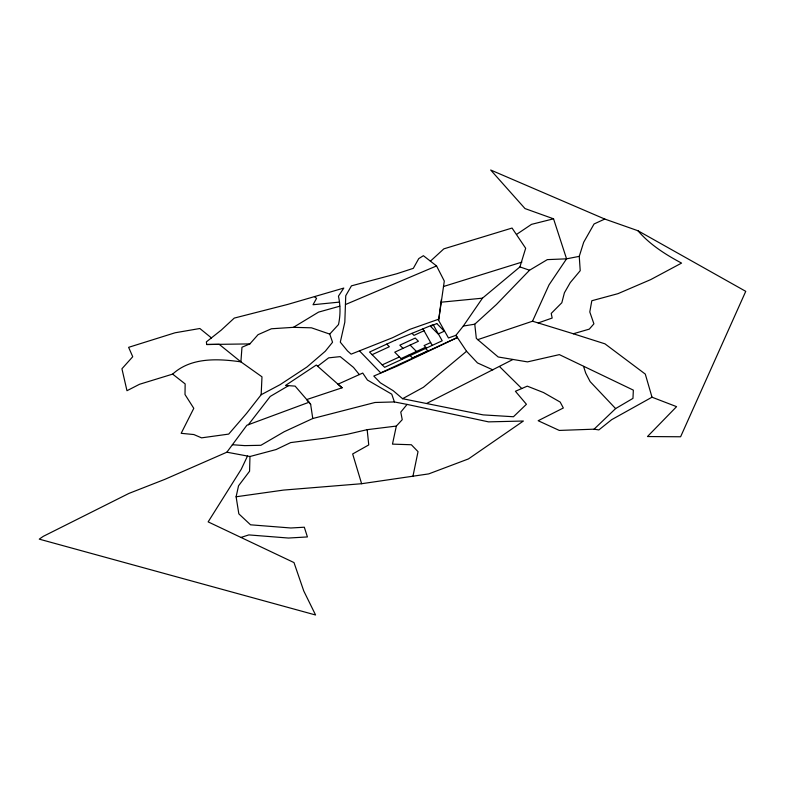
<?xml version="1.0" encoding="UTF-8"?>
<svg xmlns="http://www.w3.org/2000/svg" width="785" height="785" viewBox="0 0 785 785"><rect width="100%" height="100%" fill="white"/><g stroke="black" fill="none" stroke-linecap="round" stroke-linejoin="round"><path stroke-width="1.18" d="M236.108 496.777L283.542 490.085L361.62 483.717L428.718 473.895L468.459 458.921L523.389 421.025L488.535 421.869L407.081 404.412L400.772 412.105L402.244 419.661L396.337 426.069L367.164 429.67L347.166 434.321L324.519 438.207L290.656 442.593L276.094 449.55L249.964 456.507L249.571 471.226L238.542 485.797L236.108 496.777L238.836 513.851L250.552 524.812L290.862 527.991L304.315 527.216L307.416 536.94L288.458 538.039L248.845 534.909L240.956 537.44M345.439 304.551L345.743 295.719L351.464 285.838L396.847 273.729L413.322 268.342L418.748 258.608L423.39 255.704L436.558 265.929L444.3 281.05L438.805 319.161L409.809 329.366L392.5 337.746L351.13 354.153L347.47 350.895L340.298 342.162L344.821 322.174L345.439 304.551L436.558 265.929M261.16 394.737L261.984 376.82L240.897 361.856L219.201 344.33L206.71 344.507L206.367 341.877L221.213 330.142L234.254 318.092L287.653 304.433L343.781 288.075L338.453 296.18C340.504 305.502 340.523 315.236 338.492 324.568L329.739 334.096L332.555 342.24L325.304 351.229L306.984 366.988L280.088 384.67L261.16 394.737L246.47 413.518L228.71 434.095L201.549 437.853L193.846 434.547L181.168 433.32L193.787 408.328L185.005 394.531L185.152 383.914L172.641 374.121L139.524 384.277L126.974 390.714L121.93 368.764L132.734 356.724L128.622 347.333L175.065 332.781L199.851 328.503L211.489 337.952M438.619 320.408L441.396 299.468M412.89 476.534L418.032 451.65L411.35 444.752L392.48 444.124L396.337 426.069M438.069 319.426L448.461 337.972L455.908 335.332L463.297 326.06L482.451 298.182L519.925 266.92L525.665 248.256L512.056 228.052L443.839 248.855L430.376 261.199M538.176 322.949L552.179 318.043L551.217 313.431L561.824 302.755L564.415 292.776L570.253 282.6L580.223 270.678L579.252 256.361L583.687 242.261L594.068 223.97L604.774 219.054L637.92 230.731L745.75 291.343L680.605 436.774L647.468 436.548L676.572 406.65L652.011 397.2L611.682 419.661L598.867 429.915L594.078 429.179L559.283 430.425L538.157 420.721L563.336 407.994L560.196 402.087L543.524 392.549L527.275 386.151L515.411 391.273L526.421 404.285L513.459 416.747L483.138 414.882L402.587 398.701L393.177 390.695L380.352 382.805L373.788 376.044L397.465 365.977L457.361 337.521L455.908 335.332L466.565 351.278L477.476 362.925L492.833 369.872M604.774 219.054L490.684 170.011L525.008 208.575L553.553 218.819L566.564 258.834L547.331 259.619L529.551 270.226L496.424 304.511L474.758 324.195L476.318 338.325L477.751 339.65L532.524 321.212L549.039 284.847L566.564 258.834L579.252 256.361M247.501 456.046L241.24 469.273L208.143 521.878L293.992 562.58L303.766 590.987L315.58 614.989L39.25 539.138L43.322 536.322L128.936 493.412L164.83 479.36L226.865 452.199L246.863 425.274L308.956 402.273L310.644 404.314L312.773 418.513L284.16 431.74L260.914 445.291L244.802 445.625L232.38 444.722M248.384 424.705L270.236 396.435L288.556 385.661M172.641 374.121C190.951 357.214 217.916 358.598 240.897 361.856L241.976 347.225L249.865 343.909L258.059 334.665L271.424 328.768L293.433 327.335L311.459 327.816L329.739 334.096M594.078 429.179L615.607 408.583L632.965 398.378L633.348 390.135L559.371 354.624L527.5 361.885L498.19 356.979L477.751 339.65M466.565 351.278L423.419 387.28L402.587 398.701M317.65 366.252L328.65 357.852L340.219 356.625L353.505 367.419L359.334 374.592M516.775 234.254L531.514 224.353L553.553 218.819M293.433 327.335L318.553 312.116L339.748 306.209M426.912 403.304L512.997 359.451M372.129 354.673L389.35 346.735L386.76 344.115M424.037 330.74L413.989 335.372L411.997 333.35M382.236 364.878L399.457 356.939M430.661 342.554L424.096 345.577L426.52 348.02M401.057 358.559L424.724 347.647L427.884 350.836L412.478 357.94L409.328 354.741M457.361 337.521L380.715 372.855L359.442 350.856M342.074 387.8L306.739 399.565L295.121 386.112L285.524 385.445L316.276 365.035L342.074 387.8L337.982 384.199L362.739 373.061L367.449 380.048L391.754 394.178L394.423 401.949L407.081 404.412M443.437 286.525L521.888 262.121M532.524 321.212L573.315 333.762L589.28 329.131L593.911 323.832L589.79 311.959L591.812 300.743L617.981 293.659L650.687 279.617L681.566 263.093C665.572 254.595 649.774 244.547 637.92 230.731M312.773 418.513L375.004 402.479L394.423 401.949M463.297 326.06L474.758 324.195M339.591 302.088L313.029 304.737L316.561 298.349L314.442 296.622M441.052 302.205L482.451 298.182M249.865 343.909L206.71 344.507M226.865 452.199L249.964 456.507M573.315 333.762L604.95 343.83L645.29 374.092L652.011 397.2M519.925 266.92L529.551 270.226M499.476 366.507L521.78 388.546M410.143 345.076L416.452 351.454M403.009 348.363L399.85 345.174L415.255 338.07L418.415 341.259L394.737 352.18L401.871 359.383M615.607 408.583L590.143 381.628L585.718 373.12L583.559 366.399M310.644 404.314L306.739 399.565L308.956 402.273M422.968 328.837L432.241 345.38M361.62 483.717L352.661 453.965L368.754 444.928L367.164 429.67M394.806 340.405L369.539 352.053L384.65 367.321L442.21 340.788L433.163 324.656L394.806 340.405M436.745 323.518L430.582 326.364L438.158 334.017L444.32 331.182L436.745 323.518"/></g></svg>
